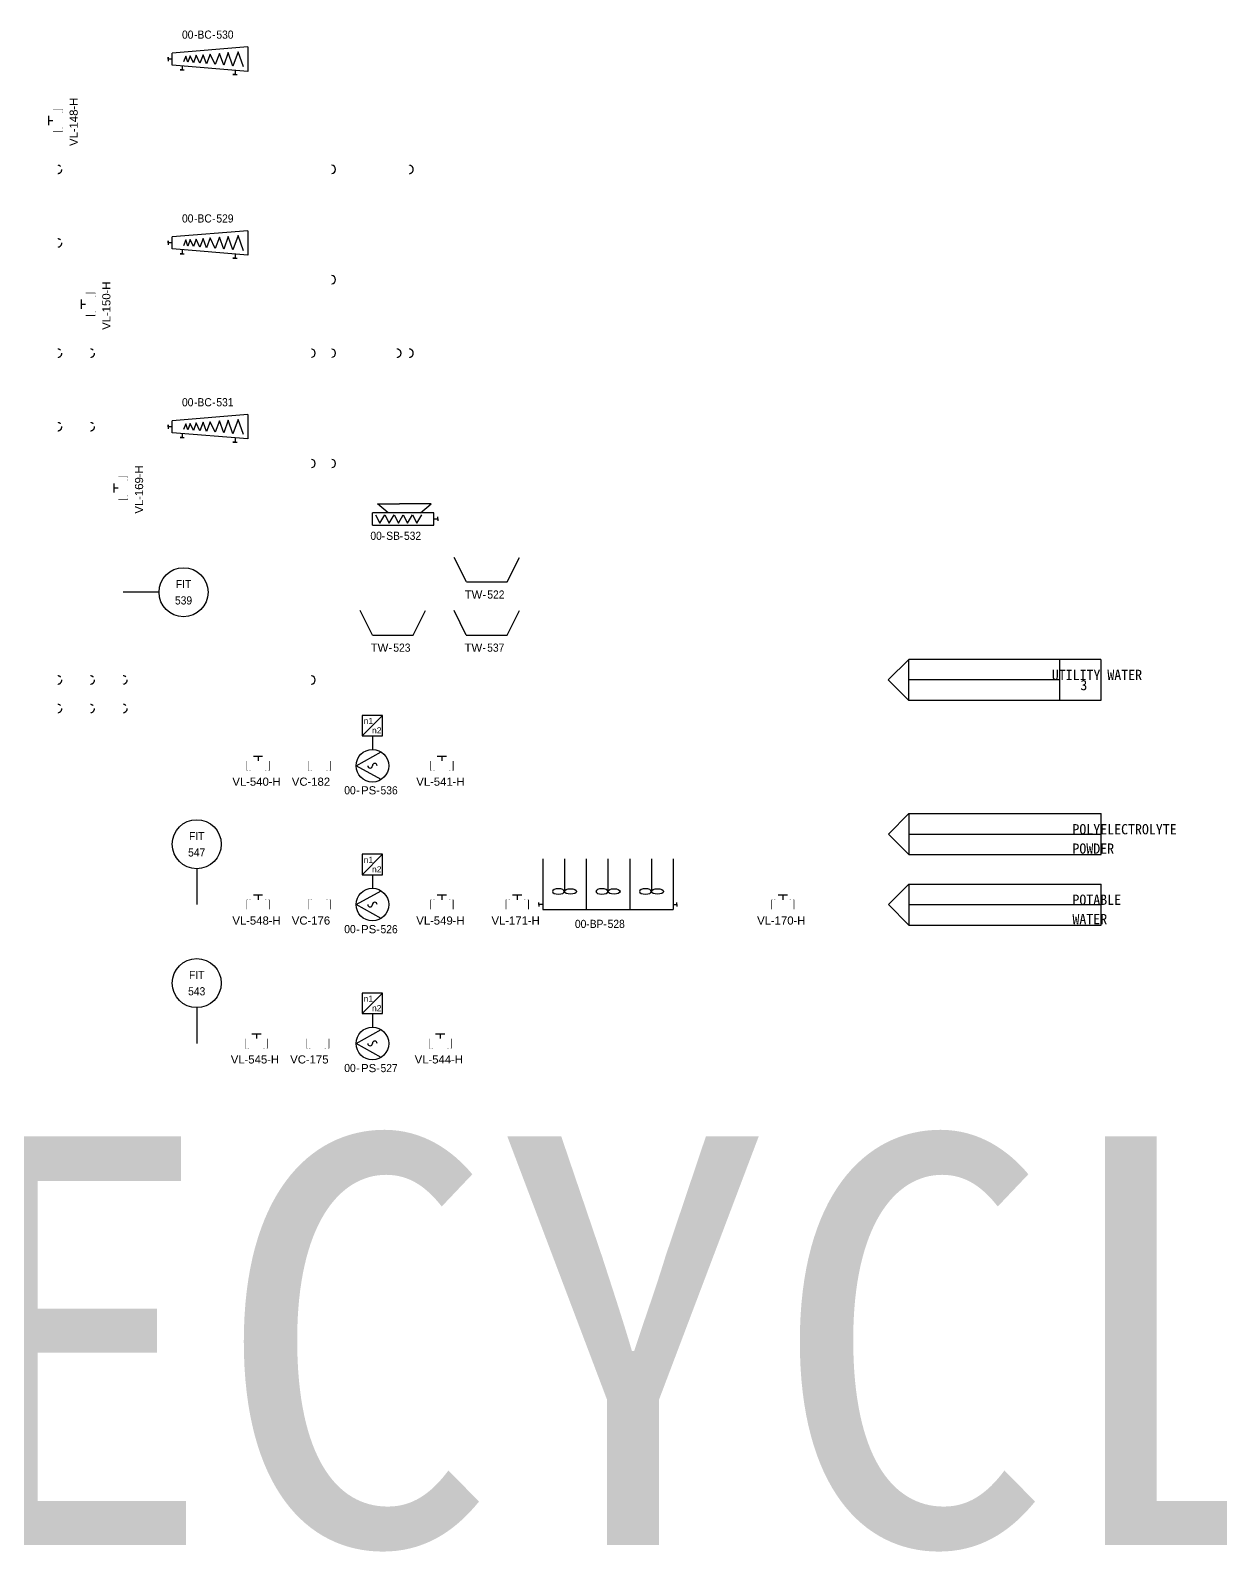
# Model space of a CAD drawing. Header units: millimetres. Extents: x 0 to 12089, y -479 to 374.
# Drawn here: x 7352.1 to 7643.3, y -320.4 to 52 of the extents above; entities that cross this region are included whole.
import ezdxf
from ezdxf.enums import TextEntityAlignment as Align

# ---------------------------------------------------------------- set-up
doc = ezdxf.new("R2018")
doc.units = ezdxf.units.MM
doc.header["$LTSCALE"] = 0.25
doc.set_wipeout_variables(frame=1)
doc.linetypes.add('ACAD_ISO05W100', pattern=[33, 24, -3, 0, -3, 0, -3])
doc.linetypes.add('HIDDEN', pattern=[9.525, 6.35, -3.175])
for name, color, linetype, lineweight, true_color in [('chemical', 4, 'HIDDEN', 25, 0x00ffff), ('equipment', 5, 'Continuous', 25, 0x0000ff), ('instrumentation', 7, 'Continuous', 25, 0xffffff), ('sludge', 7, 'ACAD_ISO05W100', 25, 0x261313), ('Text', 7, 'Continuous', 25, 0xffffff), ('unit', 1, 'Continuous', 25, 0xff0000), ('valve', 7, 'Continuous', 25, 0xffffff)]:
    doc.layers.add(name, color=color, linetype=linetype, lineweight=lineweight, true_color=true_color)
doc.layers.add('Leachate', color=63, linetype='Continuous', lineweight=25)
doc.styles.add('FlareSeparator$0$Organica', font='arial.ttf')
doc.styles.add('Organica', font='arial.ttf')
doc.styles.get("Standard").update_dxf_attribs({"font": 'arial.ttf'})
doc.styles.add('WasteContainer_Screeningcontainer_SB$0$Organica', font='arial.ttf')

# ---------------------------------------------------------------- blocks, each defined once
blk = doc.blocks.new('break')
blk.add_arc((0, 0), 1, 270, 90)
blk.add_wipeout([(-0.12, -0.11), (-0.12, -0.89), (0, -1), (0.12, -0.89), (0.12, -0.11), (0, 0)])
blk.add_wipeout([(-0.12, 0.11), (-0.12, 0.89), (0, 1), (0.12, 0.89), (0.12, 0.11), (0, 0)])
blk = doc.blocks.new('*U217')
at = {"color": 4, "lineweight": 25, "ltscale": 0.25}
blk.add_line((-6, 17), (-14.78, 17), dxfattribs=at)
at = {"color": 4}
blk.add_circle((0, 17), 6, dxfattribs=at)
at = {"style": 'Organica', "width": 0.9}
for tag, flags, p in [('SP_FLUID', 9, (31.18, 71.35)), ('SP_FLOW', 9, (31.18, 68.35)), ('AREA_CODE', 9, (31.18, 62.35)), ('EQUIP_TYPE', 9, (31.18, 65.35)), ('NOTE', 9, (31.18, 59.35)), ('NOTE_CHINESE', 9, (31.18, 56.35)), ('MODEL', 9, (31.18, 53.35)), ('MANUFACTURE', 9, (31.18, 50.35)), ('SPECIFICATION', 9, (31.18, 47.35)), ('DI', 9, (31.18, 44.35)), ('DO', 9, (31.18, 41.35)), ('AI', 9, (31.18, 38.35)), ('AO', 9, (31.18, 35.35)), ('PO', 9, (31.18, 29.35)), ('PB', 9, (31.18, 32.35)), ('PROCESSUNITAREA', 9, (31.18, 26.35)), ('TAG_ID', 8, (0, 19)), ('TAG', 8, (0, 15))]:
    blk.add_attdef(tag, text='', height=2, dxfattribs=dict(at, flags=flags)).set_placement(p, align=Align.MIDDLE_CENTER)
blk = doc.blocks.new('*U295')
at = {"color": 4, "lineweight": 25, "ltscale": 0.25}
blk.add_line((0, 11), (0, 2.22), dxfattribs=at)
at = {"color": 4}
blk.add_circle((0, 17), 6, dxfattribs=at)
at = {"style": 'Organica', "width": 0.9}
for tag, flags, p in [('SP_FLUID', 9, (31.18, 71.35)), ('SP_FLOW', 9, (31.18, 68.35)), ('AREA_CODE', 9, (31.18, 62.35)), ('EQUIP_TYPE', 9, (31.18, 65.35)), ('NOTE', 9, (31.18, 59.35)), ('NOTE_CHINESE', 9, (31.18, 56.35)), ('MODEL', 9, (31.18, 53.35)), ('MANUFACTURE', 9, (31.18, 50.35)), ('SPECIFICATION', 9, (31.18, 47.35)), ('DI', 9, (31.18, 44.35)), ('DO', 9, (31.18, 41.35)), ('AI', 9, (31.18, 38.35)), ('AO', 9, (31.18, 35.35)), ('PO', 9, (31.18, 29.35)), ('PB', 9, (31.18, 32.35)), ('PROCESSUNITAREA', 9, (31.18, 26.35)), ('TAG_ID', 8, (0, 19)), ('TAG', 8, (0, 15))]:
    blk.add_attdef(tag, text='', height=2, dxfattribs=dict(at, flags=flags)).set_placement(p, align=Align.MIDDLE_CENTER)
blk = doc.blocks.new('*U350')
at = {"style": 'Organica', "flags": 1}
for tag, p in [('WIDTH', (-11.4, 38.99)), ('LENGTH', (-11.4, 33.02)), ('HEIGHT', (-11.4, 36.04)), ('LIQUIDLEVEL', (-11.4, 29.93)), ('VOLUME', (-11.4, 26.97))]:
    blk.add_attdef(tag, text='', height=2, dxfattribs=at).set_placement(p, align=Align.MIDDLE_CENTER)
at = {"layer": 'Text', "lineweight": 30, "flags": 104}
blk.add_attdef('NAME1', text='', height=2.5, dxfattribs=at).set_placement((50.08, -3.71), align=Align.MIDDLE_CENTER)
blk = doc.blocks.new('*U355')
at = {"lineweight": 25, "ltscale": 0.25}
for p, q in [((0, 12.38), (0, 0)), ((5.32, 12.38), (5.32, 4.42)), ((10.64, 12.38), (10.64, 0)), ((15.96, 12.38), (15.96, 4.42)), ((21.28, 12.38), (21.28, 0)), ((26.6, 12.38), (26.6, 4.42)), ((31.92, 12.38), (31.92, 0)), ((-0.92, 1.19), (-0.92, 1.69)), ((0, 1.19), (-0.92, 1.19)), ((-0.92, 1.19), (-0.92, 0.69)), ((0, 0), (10.64, 0)), ((10.64, 0), (21.28, 0)), ((21.28, 0), (31.92, 0)), ((31.92, 1.19), (32.85, 1.19)), ((32.85, 1.19), (32.85, 1.69)), ((32.85, 1.19), (32.85, 0.69))]:
    blk.add_line(p, q, dxfattribs=at)
at = {"extrusion": (0, 0, -1)}
for centre in [(3.84, 4.42), (14.48, 4.42), (25.12, 4.42)]:
    blk.add_ellipse(centre, major_axis=(1.48, 0), ratio=0.454465, dxfattribs=at)
for centre in [(6.8, 4.42), (17.44, 4.42), (28.09, 4.42)]:
    blk.add_ellipse(centre, major_axis=(-1.48, 0), ratio=0.454465)
at = {"char_height": 2, "width": 5.3402, "attachment_point": 6, "line_spacing_factor": 0.9, "style": 'Organica'}
for insert in [(11.47, -3.53), (15.67, -3.53)]:
    blk.add_mtext('{\\W0.9;-}', dxfattribs=dict(at, insert=insert))
at = {"style": 'Organica', "flags": 1}
for tag, p in [('EQUIP_TYPE', (49.38, 78.27)), ('NOTE', (49.38, 75.27)), ('NOTE_CHINESE', (49.38, 72.27)), ('CONSUMED_POWER', (49.38, 69.27)), ('STB_DTY', (49.38, 66.27)), ('MATERIAL', (49.38, 63.17)), ('INSTALLED_POWER', (49.38, 59.96)), ('MODEL', (49.38, 56.85)), ('MANUFACTURE', (49.38, 53.74)), ('UNIT_FLOW', (50.02, 50.66)), ('SP_FLOW', (50.02, 47.66)), ('INSTALLATION', (50.45, 44.48)), ('RUNNINGHOURS', (50.24, 41.42)), ('DI', (50.24, 38.42)), ('DO', (50.24, 35.42)), ('PO', (50.24, 29.42)), ('PB', (50.24, 32.42)), ('PROCESSUNITAREA', (50.24, 25.95))]:
    blk.add_attdef(tag, text='', height=2, dxfattribs=at).set_placement(p, align=Align.MIDDLE_CENTER)
at = {"style": 'Organica', "width": 0.9}
for tag, p in [('AREA_CODE', (10.67, -3.53)), ('TAG_ID', (14.85, -3.53))]:
    blk.add_attdef(tag, text='', height=2, dxfattribs=at).set_placement(p, align=Align.MIDDLE_RIGHT)
at = {"style": 'Organica', "width": 0.9, "flags": 8}
blk.add_attdef('TAG', text='', height=2, dxfattribs=at).set_placement((17.98, -3.53), align=Align.MIDDLE_CENTER)
blk = doc.blocks.new('*U383')
at = {"lineweight": 25, "ltscale": 0.25}
for p, q in [((-3.4, -2.11), (0, 4)), ((0, 4), (3.4, -2.11)), ((7.31, 2.5), (7.31, -2.5)), ((12.31, 2.5), (7.31, 2.5)), ((7.31, 2.5), (12.31, -2.5)), ((12.31, -2.5), (12.31, 2.5)), ((7.31, 0), (4, 0)), ((7.31, -2.5), (12.31, -2.5))]:
    blk.add_line(p, q, dxfattribs=at)
blk.add_circle((0, 0), 4)
for centre, start, end in [((0, 0.57), 90, 270), ((0, -0.57), 270, 90)]:
    blk.add_arc(centre, 0.57, start, end)
at = {"style": 'Organica'}
for s, p in [('n1', (10.2, 2.16)), ('n2', (7.9, 0.11))]:
    blk.add_text(s, height=1.5, rotation=270, dxfattribs=at).set_placement(p)
at = {"char_height": 2, "width": 5.3402, "attachment_point": 6, "rotation": 270, "line_spacing_factor": 0.9, "style": 'Organica'}
for insert in [(-6.02, 3.13), (-6.02, -1.77)]:
    blk.add_mtext('{\\W0.9;-}', dxfattribs=dict(at, insert=insert))
at = {"style": 'Organica', "flags": 1}
for tag, p in [('PUMP_TYPE', (-13.95, 99.74)), ('NOTE', (-13.95, 96.74)), ('NOTE_CHINESE', (-13.95, 93.74)), ('MATERIAL_HOUSING', (-13.95, 90.64)), ('MATERIAL_IMPELLER', (-13.95, 87.64)), ('INSTALLED_POWER', (-13.95, 81.43)), ('CONSUMED_POWER', (-13.95, 78.43)), ('MODEL', (-13.95, 75.32)), ('MANUFACTURE', (-13.95, 72.21)), ('UNIT_CAPACITY', (-13.42, 69.06)), ('SP_CAPACITY', (-13.42, 66.16)), ('UNIT_HEAD', (-13.42, 63.06)), ('SP_HEAD', (-13.42, 60.06)), ('INSTALLATION', (-13.42, 56.95)), ('STB_DTY', (-13.42, 53.63)), ('RUNNINGHOURS', (-13.42, 50.63)), ('FC-MAN', (-13.85, 47.7)), ('HOSTNAME', (-12.95, 46.85)), ('FC-MOD', (-13.85, 44.6)), ('DI', (-13.85, 41.6)), ('DO', (-13.85, 38.6)), ('AO', (-13.85, 32.6)), ('AI', (-13.85, 35.6)), ('PB', (-13.85, 29.6)), ('PO', (-13.85, 26.6)), ('PROCESSUNITAREA', (-13.85, 23.6))]:
    blk.add_attdef(tag, text='', height=2, dxfattribs=at).set_placement(p, align=Align.MIDDLE_CENTER)
at = {"style": 'Organica', "width": 0.9}
blk.add_attdef('AREA_CODE', text='', height=2, rotation=270, dxfattribs=at).set_placement((-6, 4.1), align=Align.MIDDLE_RIGHT)
at = {"style": 'Organica'}
blk.add_attdef('TAG_ID', text='', height=2, rotation=270, dxfattribs=at).set_placement((-6.02, -0.93), align=Align.MIDDLE_RIGHT)
at = {"style": 'Organica', "width": 0.9, "flags": 8}
blk.add_attdef('TAG', text='', height=2, rotation=270, dxfattribs=at).set_placement((-6.02, -4.08), align=Align.MIDDLE_CENTER)
blk = doc.blocks.new('*U437')
at = {"lineweight": 25, "ltscale": 0.25}
for p, q in [((-3.4, -2.11), (0, 4)), ((0, 4), (3.4, -2.11)), ((7.31, 2.5), (7.31, -2.5)), ((12.31, 2.5), (7.31, 2.5)), ((7.31, 2.5), (12.31, -2.5)), ((12.31, -2.5), (12.31, 2.5)), ((7.31, 0), (4, 0)), ((7.31, -2.5), (12.31, -2.5))]:
    blk.add_line(p, q, dxfattribs=at)
blk.add_circle((0, 0), 4)
for centre, start, end in [((0, 0.57), 90, 270), ((0, -0.57), 270, 90)]:
    blk.add_arc(centre, 0.57, start, end)
at = {"style": 'Organica'}
for s, p in [('n1', (10.2, 2.16)), ('n2', (7.9, 0.11))]:
    blk.add_text(s, height=1.5, rotation=270, dxfattribs=at).set_placement(p)
at = {"char_height": 2, "width": 5.3402, "attachment_point": 6, "rotation": 270, "line_spacing_factor": 0.9, "style": 'Organica'}
for insert in [(-6.02, 3.13), (-6.02, -1.77)]:
    blk.add_mtext('{\\W0.9;-}', dxfattribs=dict(at, insert=insert))
at = {"style": 'Organica', "flags": 1}
for tag, p in [('PUMP_TYPE', (-13.95, 99.74)), ('NOTE', (-13.95, 96.74)), ('NOTE_CHINESE', (-13.95, 93.74)), ('MATERIAL_HOUSING', (-13.95, 90.64)), ('MATERIAL_IMPELLER', (-13.95, 87.64)), ('INSTALLED_POWER', (-13.95, 81.43)), ('CONSUMED_POWER', (-13.95, 78.43)), ('MODEL', (-13.95, 75.32)), ('MANUFACTURE', (-13.95, 72.21)), ('UNIT_CAPACITY', (-13.42, 69.06)), ('SP_CAPACITY', (-13.42, 66.16)), ('UNIT_HEAD', (-13.42, 63.06)), ('SP_HEAD', (-13.42, 60.06)), ('INSTALLATION', (-13.42, 56.95)), ('STB_DTY', (-13.42, 53.63)), ('RUNNINGHOURS', (-13.42, 50.63)), ('FC-MAN', (-13.85, 47.7)), ('HOSTNAME', (-12.95, 46.85)), ('FC-MOD', (-13.85, 44.6)), ('DI', (-13.85, 41.6)), ('DO', (-13.85, 38.6)), ('AO', (-13.85, 32.6)), ('AI', (-13.85, 35.6)), ('PB', (-13.85, 29.6)), ('PO', (-13.85, 26.6)), ('PROCESSUNITAREA', (-13.85, 23.6))]:
    blk.add_attdef(tag, text='', height=2, dxfattribs=at).set_placement(p, align=Align.MIDDLE_CENTER)
at = {"style": 'Organica', "width": 0.9}
blk.add_attdef('AREA_CODE', text='', height=2, rotation=270, dxfattribs=at).set_placement((-6, 4.1), align=Align.MIDDLE_RIGHT)
at = {"style": 'Organica'}
blk.add_attdef('TAG_ID', text='', height=2, rotation=270, dxfattribs=at).set_placement((-6.02, -0.93), align=Align.MIDDLE_RIGHT)
at = {"style": 'Organica', "width": 0.9, "flags": 8}
blk.add_attdef('TAG', text='', height=2, rotation=270, dxfattribs=at).set_placement((-6.02, -4.08), align=Align.MIDDLE_CENTER)
blk = doc.blocks.new('*U441')
at = {"lineweight": 25, "ltscale": 0.25}
for p, q in [((-3.4, -2.11), (0, 4)), ((0, 4), (3.4, -2.11)), ((7.31, 2.5), (7.31, -2.5)), ((12.31, 2.5), (7.31, 2.5)), ((7.31, 2.5), (12.31, -2.5)), ((12.31, -2.5), (12.31, 2.5)), ((7.31, 0), (4, 0)), ((7.31, -2.5), (12.31, -2.5))]:
    blk.add_line(p, q, dxfattribs=at)
blk.add_circle((0, 0), 4)
for centre, start, end in [((0, 0.57), 90, 270), ((0, -0.57), 270, 90)]:
    blk.add_arc(centre, 0.57, start, end)
at = {"style": 'Organica'}
for s, p in [('n1', (10.2, 2.16)), ('n2', (7.9, 0.11))]:
    blk.add_text(s, height=1.5, rotation=270, dxfattribs=at).set_placement(p)
at = {"char_height": 2, "width": 5.3402, "attachment_point": 6, "rotation": 270, "line_spacing_factor": 0.9, "style": 'Organica'}
for insert in [(-6.02, 3.13), (-6.02, -1.77)]:
    blk.add_mtext('{\\W0.9;-}', dxfattribs=dict(at, insert=insert))
at = {"style": 'Organica', "flags": 1}
for tag, p in [('PUMP_TYPE', (-13.95, 99.74)), ('NOTE', (-13.95, 96.74)), ('NOTE_CHINESE', (-13.95, 93.74)), ('MATERIAL_HOUSING', (-13.95, 90.64)), ('MATERIAL_IMPELLER', (-13.95, 87.64)), ('INSTALLED_POWER', (-13.95, 81.43)), ('CONSUMED_POWER', (-13.95, 78.43)), ('MODEL', (-13.95, 75.32)), ('MANUFACTURE', (-13.95, 72.21)), ('UNIT_CAPACITY', (-13.42, 69.06)), ('SP_CAPACITY', (-13.42, 66.16)), ('UNIT_HEAD', (-13.42, 63.06)), ('SP_HEAD', (-13.42, 60.06)), ('INSTALLATION', (-13.42, 56.95)), ('STB_DTY', (-13.42, 53.63)), ('RUNNINGHOURS', (-13.42, 50.63)), ('FC-MAN', (-13.85, 47.7)), ('HOSTNAME', (-12.95, 46.85)), ('FC-MOD', (-13.85, 44.6)), ('DI', (-13.85, 41.6)), ('DO', (-13.85, 38.6)), ('AO', (-13.85, 32.6)), ('AI', (-13.85, 35.6)), ('PB', (-13.85, 29.6)), ('PO', (-13.85, 26.6)), ('PROCESSUNITAREA', (-13.85, 23.6))]:
    blk.add_attdef(tag, text='', height=2, dxfattribs=at).set_placement(p, align=Align.MIDDLE_CENTER)
at = {"style": 'Organica', "width": 0.9}
blk.add_attdef('AREA_CODE', text='', height=2, rotation=270, dxfattribs=at).set_placement((-6, 4.1), align=Align.MIDDLE_RIGHT)
at = {"style": 'Organica'}
blk.add_attdef('TAG_ID', text='', height=2, rotation=270, dxfattribs=at).set_placement((-6.02, -0.93), align=Align.MIDDLE_RIGHT)
at = {"style": 'Organica', "width": 0.9, "flags": 8}
blk.add_attdef('TAG', text='', height=2, rotation=270, dxfattribs=at).set_placement((-6.02, -4.08), align=Align.MIDDLE_CENTER)
blk = doc.blocks.new('RefALPoly')
at = {"lineweight": 25, "ltscale": 0.25}
for p, q in [((5, 5), (0, 0)), ((5, 5), (52, 5)), ((5, 5), (5, -5)), ((52, -5), (52, 5)), ((5, -5), (0, 0)), ((5, 0), (52, 0)), ((5, -5), (52, -5))]:
    blk.add_line(p, q, dxfattribs=at)
at = {"layer": 'Text', "lineweight": 30, "flags": 104}
for tag, p in [('NAME1', (45, 2.44)), ('NAME2', (45, -2.3))]:
    blk.add_attdef(tag, text='', height=2.5, dxfattribs=at).set_placement(p, align=Align.MIDDLE_RIGHT)
blk = doc.blocks.new('RefALPotable')
at = {"lineweight": 25, "ltscale": 0.25}
for p, q in [((5, 5), (0, 0)), ((5, 5), (52, 5)), ((5, 5), (5, -5)), ((52, -5), (52, 5)), ((5, 0), (52, 0)), ((5, -5), (0, 0)), ((5, -5), (52, -5))]:
    blk.add_line(p, q, dxfattribs=at)
at = {"layer": 'Text', "lineweight": 30, "flags": 104}
for tag, p in [('NAME1', (45, 2.44)), ('NAME2', (45, -2.3))]:
    blk.add_attdef(tag, text='', height=2.5, dxfattribs=at).set_placement(p, align=Align.MIDDLE_RIGHT)
blk = doc.blocks.new('RefAL3UtilityWater')
at = {"lineweight": 25, "ltscale": 0.25}
for p, q in [((-47, 5), (-52, 0)), ((0, 5), (-47, 5)), ((-47, -5), (-47, 5)), ((-10, -5), (-10, 5)), ((0, 5), (0, -5)), ((-47, -5), (-52, 0)), ((-10, 0), (-47, 0)), ((0, -5), (-47, -5))]:
    blk.add_line(p, q, dxfattribs=at)
at = {"layer": 'Text', "lineweight": 30, "flags": 104}
blk.add_attdef('Name', text='', height=2.5, dxfattribs=at).set_placement((-12, 2.5), align=Align.MIDDLE_RIGHT)
blk.add_attdef('ID', text='', height=2.5, dxfattribs=at).set_placement((-5, 0), align=Align.MIDDLE_CENTER)
blk = doc.blocks.new('*U521')
at = {"lineweight": 25, "ltscale": 0.25}
for p, q in [((3.87, 3), (1.26, 5.2)), ((1.26, 5.2), (6.66, 5.2)), ((14.38, 5.2), (6.66, 5.2)), ((11.76, 3), (14.38, 5.2)), ((15, 3), (0, 3)), ((0, 0), (0, 3)), ((0, 0), (15, 0)), ((0.75, 2.5), (1.8, 0.5)), ((1.8, 0.5), (3.02, 2.5)), ((3.02, 2.5), (4.07, 0.5)), ((4.07, 0.5), (5.29, 2.5)), ((5.29, 2.5), (6.35, 0.5)), ((6.35, 0.5), (7.56, 2.5)), ((7.56, 2.5), (8.62, 0.5)), ((8.62, 0.5), (9.84, 2.5)), ((9.84, 2.5), (10.89, 0.5)), ((10.89, 0.5), (12.11, 2.5)), ((15, 0), (15, 3)), ((15, 1.5), (16, 1.5)), ((16, 1.5), (16, 2)), ((16, 1.5), (16, 1))]:
    blk.add_line(p, q, dxfattribs=at)
at = {"char_height": 2, "width": 5.3402, "attachment_point": 6, "line_spacing_factor": 0.9, "style": 'Organica'}
for insert in [(3.1, -2.64), (7.5, -2.64)]:
    blk.add_mtext('{\\W0.9;-}', dxfattribs=dict(at, insert=insert))
at = {"style": 'Organica', "flags": 1}
for tag, p in [('EQUIP_TYPE', (37.16, 79.54)), ('NOTE_CHINESE', (37.16, 73.54)), ('NOTE', (37.16, 76.54)), ('CONSUMED_POWER', (37.16, 70.54)), ('MATERIAL_SCREW_LINER', (37.16, 67.54)), ('MATERIAL_SCREW', (37.16, 64.54)), ('MATERIAL_CARPENTRY', (37.16, 61.44)), ('INSTALLED_POWER', (37.16, 58.23)), ('MODEL', (37.16, 55.12)), ('MANUFACTURE', (37.16, 52.01)), ('UNIT_FLOW', (37.09, 49)), ('SP_FLOW', (37.09, 46)), ('STB_DTY', (37.09, 43)), ('RUNNINGHOURS', (39.52, 39.32)), ('DI', (39.52, 36.32)), ('DO', (39.52, 33.32)), ('PB', (39.52, 30.32)), ('PO', (39.52, 27.32)), ('PROCESSUNITAREA', (39.52, 24.25))]:
    blk.add_attdef(tag, text='', height=2, dxfattribs=at).set_placement(p, align=Align.MIDDLE_CENTER)
at = {"style": 'Organica', "width": 0.9}
blk.add_attdef('AREA_CODE', text='', height=2, dxfattribs=at).set_placement((2.3, -2.64), align=Align.MIDDLE_RIGHT)
at = {"style": 'Organica', "width": 0.9, "flags": 8}
blk.add_attdef('TAG_ID', text='', height=2, dxfattribs=at).set_placement((6.74, -2.64), align=Align.MIDDLE_RIGHT)
blk.add_attdef('TAG', text='', height=2, dxfattribs=at).set_placement((9.81, -2.64), align=Align.MIDDLE_CENTER)
blk = doc.blocks.new('*U529')
at = {"lineweight": 25, "ltscale": 0.25}
for p, q in [((16.89, 6), (-1.6, 4.47)), ((-1.6, 1.53), (-1.6, 4.47)), ((1.71, 3.74), (1.15, 2.31)), ((2.22, 2.22), (1.71, 3.74)), ((2.82, 3.83), (2.22, 2.22)), ((3.59, 2.11), (2.82, 3.83)), ((4.29, 3.95), (3.59, 2.11)), ((5.16, 1.98), (4.29, 3.95)), ((5.95, 4.09), (5.16, 1.98)), ((6.81, 1.84), (5.95, 4.09)), ((7.72, 4.24), (6.81, 1.84)), ((8.88, 1.67), (7.72, 4.24)), ((9.95, 4.42), (8.88, 1.67)), ((11.01, 1.49), (9.95, 4.42)), ((12.1, 4.6), (11.01, 1.49)), ((13.27, 1.3), (12.1, 4.6)), ((14.53, 4.8), (13.27, 1.3)), ((15.87, 1.09), (14.53, 4.8)), ((16.89, 6), (16.89, 0)), ((-2.6, 3), (-2.6, 3.5)), ((-2.6, 3.5), (-2.6, 2.5)), ((-1.6, 3), (-2.6, 3)), ((16.89, 0), (-1.6, 1.53)), ((0.86, 0.36), (0.36, 0.36)), ((0.36, 0.36), (1.36, 0.36)), ((0.86, 1.36), (0.86, 0.36)), ((13.78, 0.26), (13.78, -0.74)), ((13.78, -0.74), (13.28, -0.74)), ((13.28, -0.74), (14.28, -0.74))]:
    blk.add_line(p, q, dxfattribs=at)
at = {"char_height": 2, "width": 5.3402, "attachment_point": 6, "line_spacing_factor": 0.9, "style": 'Organica'}
for insert in [(4.6, 9), (9, 9)]:
    blk.add_mtext('{\\W0.9;-}', dxfattribs=dict(at, insert=insert))
at = {"style": 'Organica', "flags": 1}
for tag, p in [('NOTE', (39.91, 100.8)), ('NOTE_CHINESE', (39.91, 97.8)), ('EQUIP_TYPE', (39.91, 94.8)), ('MATERIAL_FRAME', (39.91, 88.69)), ('STB_DTY', (39.91, 91.8)), ('MATERIAL_SCREW', (39.91, 85.69)), ('MATERIAL_BODY', (39.91, 82.69)), ('INSTALLED_POWER', (39.91, 79.49)), ('CONSUMED_POWER', (39.91, 76.49)), ('MANUFACTURE', (39.91, 70.27)), ('MODEL', (39.91, 73.38)), ('UNIT_OUTLET', (39.86, 66.56)), ('UNIT_INLET', (39.86, 63.67)), ('UNIT_FLOW', (39.86, 60.78)), ('SP_FLOW', (39.86, 57.78)), ('SP_OUTLET', (39.86, 51.56)), ('SP_INLET', (39.86, 54.67)), ('RUNNINGHOURS', (41.33, 48.65)), ('DI', (41.33, 45.65)), ('DO', (41.33, 42.65)), ('AO', (41.33, 36.65)), ('AI', (41.33, 39.65)), ('PB', (41.33, 33.65)), ('PO', (41.33, 30.65)), ('PROCESSUNITAREA', (41.33, 27.53))]:
    blk.add_attdef(tag, text='', height=2, dxfattribs=at).set_placement(p, align=Align.MIDDLE_CENTER)
at = {"style": 'Organica', "width": 0.9}
for tag, p in [('AREA_CODE', (3.6, 9)), ('TAG_ID', (8.08, 9))]:
    blk.add_attdef(tag, text='', height=2, dxfattribs=at).set_placement(p, align=Align.MIDDLE_RIGHT)
at = {"style": 'Organica', "width": 0.9, "flags": 8}
blk.add_attdef('TAG', text='', height=2, dxfattribs=at).set_placement((11.31, 9), align=Align.MIDDLE_CENTER)
blk = doc.blocks.new('*U536')
at = {"lineweight": 25, "ltscale": 0.25}
for p, q in [((0, 0), (-3, 6)), ((10, 0), (13, 6)), ((0, 0), (10, 0))]:
    blk.add_line(p, q, dxfattribs=at)
at = {"insert": (4.8, -3.09), "char_height": 2, "width": 5.3402, "attachment_point": 6, "line_spacing_factor": 0.9, "style": 'FlareSeparator$0$Organica'}
blk.add_mtext('{\\W0.9;-}', dxfattribs=at)
at = {"flags": 1}
for tag, style, p in [('NOTE', 'FlareSeparator$0$Organica', (32.34, 64.82)), ('STB_DTY', 'WasteContainer_Screeningcontainer_SB$0$Organica', (32.87, 61.29)), ('MODEL', 'WasteContainer_Screeningcontainer_SB$0$Organica', (32.87, 54.87)), ('MANUFACTURE', 'WasteContainer_Screeningcontainer_SB$0$Organica', (32.87, 51.77)), ('SP_VOLUME', 'WasteContainer_Screeningcontainer_SB$0$Organica', (32.95, 48.47)), ('EQUIP_TYPE', 'FlareSeparator$0$Organica', (33.98, 43.48)), ('NOTE_CHINESE', 'FlareSeparator$0$Organica', (33.98, 37.48)), ('STB_DTY', 'FlareSeparator$0$Organica', (33.98, 34.48)), ('MATERIAL_BODY', 'FlareSeparator$0$Organica', (33.98, 31.37)), ('MODEL', 'FlareSeparator$0$Organica', (33.98, 28.06)), ('MANUFACTURE', 'FlareSeparator$0$Organica', (33.98, 24.95)), ('SP_VOLUME', 'FlareSeparator$0$Organica', (34.06, 21.66)), ('UNIT_VOLUME', 'FlareSeparator$0$Organica', (34.06, 18.66))]:
    blk.add_attdef(tag, text='', height=2, dxfattribs=dict(at, style=style)).set_placement(p, align=Align.MIDDLE_CENTER)
at = {"style": 'FlareSeparator$0$Organica'}
blk.add_attdef('TAG_ID', text='', height=2, dxfattribs=at).set_placement((3.89, -3.09), align=Align.MIDDLE_RIGHT)
at = {"style": 'FlareSeparator$0$Organica', "width": 0.9, "flags": 8}
blk.add_attdef('TAG', text='', height=2, dxfattribs=at).set_placement((5.11, -3.09), align=Align.MIDDLE_LEFT)
blk = doc.blocks.new('*U556')
blk.add_hatch(color=256).paths.add_polyline_path([(-0.5, 0, 1), (0.5, 0, 1)])
at = {"lineweight": 25, "ltscale": 0.25}
for p, q in [((-2.67, 1.14), (-2.67, -1.14)), ((-1.9, -1.14), (-1.9, 1.14)), ((-0.46, 0.19), (-1.9, 0.76)), ((1.14, 2.29), (-1.14, 2.29)), ((0, 2.29), (0, 0)), ((0.46, 0.19), (1.9, 0.76)), ((1.9, -1.14), (1.9, 1.14)), ((2.67, 1.14), (2.67, -1.14)), ((-1.9, -0.76), (-0.46, -0.19)), ((1.9, -0.76), (0.46, -0.19))]:
    blk.add_line(p, q, dxfattribs=at)
blk.add_circle((0, 0), 0.5)
at = {"char_height": 2, "width": 5.3402, "style": 'Organica'}
for s, insert, attachment_point in [('-H', (2.6, -3.9), 4), ('-', (-1.98, -3.9), 6)]:
    blk.add_mtext(s, dxfattribs=dict(at, insert=insert, attachment_point=attachment_point))
at = {"style": 'Organica'}
for tag, flags, p in [('EQUIP_TYPE', 1, (-8.63, 62.54)), ('NOTE', 1, (-8.63, 59.54)), ('NOTE_CHINESE', 1, (-8.63, 56.54)), ('AREA_CODE', 1, (-8.63, 53.54)), ('DO', 1, (-8.63, 47.54)), ('DI', 1, (-8.63, 50.54)), ('AI', 1, (-8.63, 44.54)), ('AO', 1, (-8.63, 41.54)), ('PB', 1, (-8.63, 38.54)), ('SP_ACTUATED', 1, (-8.63, 32.54)), ('PO', 1, (-8.63, 35.54)), ('SIZE', 1, (-8.63, 23.54)), ('MATERIAL', 1, (-8.63, 19.54)), ('PRESSURE', 1, (-8.63, 15.54)), ('PROCESSUNITAREA', 1, (-8.63, 11.72)), ('TAG', 8, (0.33, -3.9))]:
    blk.add_attdef(tag, text='', height=2, dxfattribs=dict(at, flags=flags)).set_placement(p, align=Align.MIDDLE_CENTER)
blk.add_attdef('TAG_ID', text='', height=2, dxfattribs=at).set_placement((-2.86, -3.9), align=Align.MIDDLE_RIGHT)
blk.add_wipeout([(-2.67, 1.14), (2.67, 1.14), (2.67, -1.14), (-2.67, -1.14)])
blk = doc.blocks.new('*U566')
at = {"lineweight": 25, "ltscale": 0.25}
for p, q in [((-2.67, 1.14), (-2.67, -1.14)), ((-1.9, -1.14), (-1.9, 1.14)), ((1.9, 0.76), (-1.9, -0.76)), ((-1.9, -0.76), (-1.09, 0.17)), ((1.9, -1.14), (1.9, 1.14)), ((2.67, 1.14), (2.67, -1.14)), ((-1.9, -0.76), (-0.67, -0.87))]:
    blk.add_line(p, q, dxfattribs=at)
at = {"insert": (-1.98, -3.9), "char_height": 2, "width": 5.3402, "attachment_point": 6, "style": 'Organica'}
blk.add_mtext('-', dxfattribs=at)
at = {"style": 'Organica'}
for tag, flags, p in [('EQUIP_TYPE', 1, (-8.63, 62.54)), ('NOTE', 1, (-8.63, 59.54)), ('NOTE_CHINESE', 1, (-8.63, 56.54)), ('AREA_CODE', 1, (-8.63, 53.54)), ('DO', 1, (-8.63, 47.54)), ('DI', 1, (-8.63, 50.54)), ('AI', 1, (-8.63, 44.54)), ('AO', 1, (-8.63, 41.54)), ('PB', 1, (-8.63, 38.54)), ('SP_ACTUATED', 1, (-8.63, 32.54)), ('PO', 1, (-8.63, 35.54)), ('SIZE', 1, (-8.63, 23.54)), ('MATERIAL', 1, (-8.63, 19.54)), ('PRESSURE', 1, (-8.63, 15.54)), ('PROCESSUNITAREA', 1, (-8.63, 11.72)), ('TAG', 8, (0.33, -3.9))]:
    blk.add_attdef(tag, text='', height=2, dxfattribs=dict(at, flags=flags)).set_placement(p, align=Align.MIDDLE_CENTER)
blk.add_attdef('TAG_ID', text='', height=2, dxfattribs=at).set_placement((-2.86, -3.9), align=Align.MIDDLE_RIGHT)
blk.add_wipeout([(-2.67, 1.14), (2.67, 1.14), (2.67, -1.14), (-2.67, -1.14)])
blk = doc.blocks.new('*U605')
blk.add_hatch(color=256).paths.add_polyline_path([(-0.5, 0, 1), (0.5, 0, 1)])
at = {"lineweight": 25, "ltscale": 0.25}
for p, q in [((-2.67, 1.14), (-2.67, -1.14)), ((-1.9, -1.14), (-1.9, 1.14)), ((-0.46, 0.19), (-1.9, 0.76)), ((1.14, 2.29), (-1.14, 2.29)), ((0, 2.29), (0, 0)), ((0.46, 0.19), (1.9, 0.76)), ((1.9, -1.14), (1.9, 1.14)), ((2.67, 1.14), (2.67, -1.14)), ((-1.9, -0.76), (-0.46, -0.19)), ((1.9, -0.76), (0.46, -0.19))]:
    blk.add_line(p, q, dxfattribs=at)
blk.add_circle((0, 0), 0.5)
at = {"char_height": 2, "width": 5.3402, "style": 'Organica'}
for s, insert, attachment_point in [('-H', (2.6, -3.9), 4), ('-', (-1.98, -3.9), 6)]:
    blk.add_mtext(s, dxfattribs=dict(at, insert=insert, attachment_point=attachment_point))
at = {"style": 'Organica'}
for tag, flags, p in [('EQUIP_TYPE', 1, (-8.63, 62.54)), ('NOTE', 1, (-8.63, 59.54)), ('NOTE_CHINESE', 1, (-8.63, 56.54)), ('AREA_CODE', 1, (-8.63, 53.54)), ('DO', 1, (-8.63, 47.54)), ('DI', 1, (-8.63, 50.54)), ('AI', 1, (-8.63, 44.54)), ('AO', 1, (-8.63, 41.54)), ('PB', 1, (-8.63, 38.54)), ('SP_ACTUATED', 1, (-8.63, 32.54)), ('PO', 1, (-8.63, 35.54)), ('SIZE', 1, (-8.63, 23.54)), ('MATERIAL', 1, (-8.63, 19.54)), ('PRESSURE', 1, (-8.63, 15.54)), ('PROCESSUNITAREA', 1, (-8.63, 11.72)), ('TAG', 8, (0.33, -3.9))]:
    blk.add_attdef(tag, text='', height=2, dxfattribs=dict(at, flags=flags)).set_placement(p, align=Align.MIDDLE_CENTER)
blk.add_attdef('TAG_ID', text='', height=2, dxfattribs=at).set_placement((-2.86, -3.9), align=Align.MIDDLE_RIGHT)
blk.add_wipeout([(-2.67, 1.14), (2.67, 1.14), (2.67, -1.14), (-2.67, -1.14)])

msp = doc.modelspace()

# ---------------------------------------------------------------- block references
ref = msp.add_blockref('RefAL3UtilityWater', (7614, -107))
lines = msp.add_mtext('3', dxfattribs={"layer": 'Text', "insert": (7609, -107), "char_height": 2.5, "attachment_point": 1})
ref.add_attrib('ID', '', (7609, -107), dxfattribs={"flags": 104}).embed_mtext(lines)
lines = msp.add_mtext('UTILITY WATER', dxfattribs={"layer": 'Text', "insert": (7602, -104.5), "char_height": 2.5, "attachment_point": 1})
ref.add_attrib('Name', '', (7602, -104.5), dxfattribs={"flags": 104}).embed_mtext(lines)
ref = msp.add_blockref('RefALPoly', (7562.06, -144.73))
lines = msp.add_mtext('POWDER', dxfattribs={"layer": 'Text', "insert": (7607.06, -147.03), "char_height": 2.5, "attachment_point": 1})
ref.add_attrib('NAME2', '', (7607.06, -147.03), dxfattribs={"flags": 104}).embed_mtext(lines)
lines = msp.add_mtext('POLYELECTROLYTE', dxfattribs={"layer": 'Text', "insert": (7607.06, -142.29), "char_height": 2.5, "attachment_point": 1})
ref.add_attrib('NAME1', '', (7607.06, -142.29), dxfattribs={"flags": 104}).embed_mtext(lines)
ref = msp.add_blockref('RefALPotable', (7562.06, -162))
lines = msp.add_mtext('WATER', dxfattribs={"layer": 'Text', "insert": (7607.06, -164.3), "char_height": 2.5, "attachment_point": 1})
ref.add_attrib('NAME2', '', (7607.06, -164.3), dxfattribs={"flags": 104}).embed_mtext(lines)
lines = msp.add_mtext('POTABLE', dxfattribs={"layer": 'Text', "insert": (7607.06, -159.56), "char_height": 2.5, "attachment_point": 1})
ref.add_attrib('NAME1', '', (7607.06, -159.56), dxfattribs={"flags": 104}).embed_mtext(lines)
at = {"layer": 'chemical'}
for p in [(7358.78, 18), (7358.78, 0), (7358.78, -27), (7366.78, -27), (7358.78, -45), (7366.78, -45), (7358.78, -107), (7366.78, -107), (7374.78, -106.99), (7358.78, -114), (7366.77, -114.01), (7374.78, -113.99)]:
    msp.add_blockref('break', p, dxfattribs=at)
at = {"layer": 'equipment'}
ref = msp.add_blockref('*U529', (7388.38, 42), dxfattribs=at)
ref.add_attrib('TAG', '530', dxfattribs={"layer": '0', "height": 2, "style": 'Organica', "width": 0.9}).set_placement((7399.69, 51), align=Align.MIDDLE_CENTER)
ref.add_attrib('AREA_CODE', '00', dxfattribs={"layer": '0', "height": 2, "style": 'Organica', "width": 0.9}).set_placement((7391.98, 51), align=Align.MIDDLE_RIGHT)
ref.add_attrib('TAG_ID', 'BC', dxfattribs={"layer": '0', "height": 2, "style": 'Organica', "width": 0.9}).set_placement((7396.46, 51), align=Align.MIDDLE_RIGHT)
ref = msp.add_blockref('*U529', (7388.38, -3), dxfattribs=at)
ref.add_attrib('TAG', '529', dxfattribs={"layer": '0', "height": 2, "style": 'Organica', "width": 0.9}).set_placement((7399.69, 6), align=Align.MIDDLE_CENTER)
ref.add_attrib('AREA_CODE', '00', dxfattribs={"layer": '0', "height": 2, "style": 'Organica', "width": 0.9}).set_placement((7391.98, 6), align=Align.MIDDLE_RIGHT)
ref.add_attrib('TAG_ID', 'BC', dxfattribs={"layer": '0', "height": 2, "style": 'Organica', "width": 0.9}).set_placement((7396.46, 6), align=Align.MIDDLE_RIGHT)
ref = msp.add_blockref('*U529', (7388.38, -48), dxfattribs=at)
ref.add_attrib('TAG', '531', dxfattribs={"layer": '0', "height": 2, "style": 'Organica', "width": 0.9}).set_placement((7399.69, -39), align=Align.MIDDLE_CENTER)
ref.add_attrib('AREA_CODE', '00', dxfattribs={"layer": '0', "height": 2, "style": 'Organica', "width": 0.9}).set_placement((7391.98, -39), align=Align.MIDDLE_RIGHT)
ref.add_attrib('TAG_ID', 'BC', dxfattribs={"layer": '0', "height": 2, "style": 'Organica', "width": 0.9}).set_placement((7396.46, -39), align=Align.MIDDLE_RIGHT)
ref = msp.add_blockref('*U521', (7435.78, -69.07), dxfattribs=at)
ref.add_attrib('TAG', '532', dxfattribs={"layer": '0', "height": 2, "style": 'Organica', "width": 0.9}).set_placement((7445.59, -71.7), align=Align.MIDDLE_CENTER)
ref.add_attrib('AREA_CODE', '00', dxfattribs={"layer": '0', "height": 2, "style": 'Organica', "width": 0.9}).set_placement((7438.08, -71.7), align=Align.MIDDLE_RIGHT)
ref.add_attrib('TAG_ID', 'SB', dxfattribs={"layer": '0', "height": 2, "style": 'Organica', "width": 0.9}).set_placement((7442.51, -71.7), align=Align.MIDDLE_RIGHT)
ref = msp.add_blockref('*U521', (7435.78, -69.07), dxfattribs=at)
ref.add_attrib('TAG', '532', dxfattribs={"layer": '0', "height": 2, "style": 'Organica', "width": 0.9}).set_placement((7445.59, -71.7), align=Align.MIDDLE_CENTER)
ref.add_attrib('AREA_CODE', '00', dxfattribs={"layer": '0', "height": 2, "style": 'Organica', "width": 0.9}).set_placement((7438.08, -71.7), align=Align.MIDDLE_RIGHT)
ref.add_attrib('TAG_ID', 'SB', dxfattribs={"layer": '0', "height": 2, "style": 'Organica', "width": 0.9}).set_placement((7442.51, -71.7), align=Align.MIDDLE_RIGHT)
ref = msp.add_blockref('*U536', (7458.78, -83), dxfattribs=at)
ref.add_attrib('TAG', '522', dxfattribs={"layer": '0', "height": 2, "style": 'FlareSeparator$0$Organica', "width": 0.9}).set_placement((7463.89, -86.09), align=Align.MIDDLE_LEFT)
ref.add_attrib('TAG_ID', 'TW', dxfattribs={"layer": '0', "height": 2, "style": 'FlareSeparator$0$Organica'}).set_placement((7462.67, -86.09), align=Align.MIDDLE_RIGHT)
ref = msp.add_blockref('*U536', (7435.78, -96), dxfattribs=at)
ref.add_attrib('TAG', '523', dxfattribs={"layer": '0', "height": 2, "style": 'FlareSeparator$0$Organica', "width": 0.9}).set_placement((7440.89, -99.09), align=Align.MIDDLE_LEFT)
ref.add_attrib('TAG_ID', 'TW', dxfattribs={"layer": '0', "height": 2, "style": 'FlareSeparator$0$Organica'}).set_placement((7439.67, -99.09), align=Align.MIDDLE_RIGHT)
ref = msp.add_blockref('*U536', (7458.75, -96), dxfattribs=at)
ref.add_attrib('TAG', '537', dxfattribs={"layer": '0', "height": 2, "style": 'FlareSeparator$0$Organica', "width": 0.9}).set_placement((7463.86, -99.09), align=Align.MIDDLE_LEFT)
ref.add_attrib('TAG_ID', 'TW', dxfattribs={"layer": '0', "height": 2, "style": 'FlareSeparator$0$Organica'}).set_placement((7462.65, -99.09), align=Align.MIDDLE_RIGHT)
ref = msp.add_blockref('*U383', (7435.78, -128), dxfattribs=dict(at, rotation=90))
ref.add_attrib('TAG', '536', dxfattribs={"layer": '0', "height": 2, "style": 'Organica', "width": 0.9}).set_placement((7439.86, -134.02), align=Align.MIDDLE_CENTER)
ref.add_attrib('AREA_CODE', '00', dxfattribs={"layer": '0', "height": 2, "style": 'Organica', "width": 0.9}).set_placement((7431.68, -134), align=Align.MIDDLE_RIGHT)
ref.add_attrib('TAG_ID', 'PS', dxfattribs={"layer": '0', "height": 2, "style": 'Organica'}).set_placement((7436.71, -134.02), align=Align.MIDDLE_RIGHT)
ref = msp.add_blockref('*U437', (7435.78, -162), dxfattribs=dict(at, rotation=90))
ref.add_attrib('TAG', '526', dxfattribs={"layer": '0', "height": 2, "style": 'Organica', "width": 0.9}).set_placement((7439.86, -168.02), align=Align.MIDDLE_CENTER)
ref.add_attrib('AREA_CODE', '00', dxfattribs={"layer": '0', "height": 2, "style": 'Organica', "width": 0.9}).set_placement((7431.68, -168), align=Align.MIDDLE_RIGHT)
ref.add_attrib('TAG_ID', 'PS', dxfattribs={"layer": '0', "height": 2, "style": 'Organica'}).set_placement((7436.71, -168.02), align=Align.MIDDLE_RIGHT)
ref = msp.add_blockref('*U355', (7477.45, -163.19), dxfattribs=at)
ref.add_attrib('TAG', '528', dxfattribs={"layer": '0', "height": 2, "style": 'Organica', "width": 0.9}).set_placement((7495.43, -166.72), align=Align.MIDDLE_CENTER)
ref.add_attrib('AREA_CODE', '00', dxfattribs={"layer": '0', "height": 2, "style": 'Organica', "width": 0.9}).set_placement((7488.12, -166.72), align=Align.MIDDLE_RIGHT)
ref.add_attrib('TAG_ID', 'BP', dxfattribs={"layer": '0', "height": 2, "style": 'Organica', "width": 0.9}).set_placement((7492.3, -166.72), align=Align.MIDDLE_RIGHT)
ref = msp.add_blockref('*U441', (7435.78, -196), dxfattribs=dict(at, rotation=90))
ref.add_attrib('TAG', '527', dxfattribs={"layer": '0', "height": 2, "style": 'Organica', "width": 0.9}).set_placement((7439.86, -202.02), align=Align.MIDDLE_CENTER)
ref.add_attrib('AREA_CODE', '00', dxfattribs={"layer": '0', "height": 2, "style": 'Organica', "width": 0.9}).set_placement((7431.68, -202), align=Align.MIDDLE_RIGHT)
ref.add_attrib('TAG_ID', 'PS', dxfattribs={"layer": '0', "height": 2, "style": 'Organica'}).set_placement((7436.71, -202.02), align=Align.MIDDLE_RIGHT)
at = {"layer": 'instrumentation'}
ref = msp.add_blockref('*U217', (7389.56, -102.52), dxfattribs=at)
ref.add_attrib('TAG', '539', dxfattribs={"layer": '0', "height": 2, "style": 'Organica', "width": 0.9}).set_placement((7389.56, -87.52), align=Align.MIDDLE_CENTER)
ref.add_attrib('TAG_ID', 'FIT', dxfattribs={"layer": '0', "height": 2, "style": 'Organica', "width": 0.9}).set_placement((7389.56, -83.52), align=Align.MIDDLE_CENTER)
ref = msp.add_blockref('*U295', (7392.78, -164.22), dxfattribs=at)
ref.add_attrib('TAG', '547', dxfattribs={"layer": '0', "height": 2, "style": 'Organica', "width": 0.9}).set_placement((7392.78, -149.22), align=Align.MIDDLE_CENTER)
ref.add_attrib('TAG_ID', 'FIT', dxfattribs={"layer": '0', "height": 2, "style": 'Organica', "width": 0.9}).set_placement((7392.78, -145.22), align=Align.MIDDLE_CENTER)
ref = msp.add_blockref('*U295', (7392.78, -198.22), dxfattribs=at)
ref.add_attrib('TAG', '543', dxfattribs={"layer": '0', "height": 2, "style": 'Organica', "width": 0.9}).set_placement((7392.78, -183.22), align=Align.MIDDLE_CENTER)
ref.add_attrib('TAG_ID', 'FIT', dxfattribs={"layer": '0', "height": 2, "style": 'Organica', "width": 0.9}).set_placement((7392.78, -179.22), align=Align.MIDDLE_CENTER)
at = {"layer": 'Leachate'}
for p in [(7425.78, 18), (7425.78, -9), (7420.78, -27), (7425.78, -27), (7420.78, -54), (7425.78, -54), (7420.78, -107)]:
    msp.add_blockref('break', p, dxfattribs=at)
at = {"layer": 'sludge'}
for p in [(7444.78, 18), (7441.78, -27), (7444.78, -27)]:
    msp.add_blockref('break', p, dxfattribs=at)
at = {"layer": 'unit'}
ref = msp.add_blockref('*U350', (7211.37, -215.05), dxfattribs=at)
lines = msp.add_mtext('RECYCLE FLOW COLLECTION CHAMBER', dxfattribs={"layer": 'Text', "insert": (7261.45, -218.77), "char_height": 100, "attachment_point": 1})
ref.add_attrib('NAME1', '', (7261.45, -218.77), dxfattribs={"flags": 104}).embed_mtext(lines)
at = {"layer": 'valve'}
ref = msp.add_blockref('*U556', (7358.78, 30), dxfattribs=dict(at, rotation=90))
ref.add_attrib('TAG', '148', dxfattribs={"layer": '0', "height": 2, "rotation": 90, "style": 'Organica'}).set_placement((7362.67, 30.33), align=Align.MIDDLE_CENTER)
ref.add_attrib('TAG_ID', 'VL', dxfattribs={"layer": '0', "height": 2, "rotation": 90, "style": 'Organica'}).set_placement((7362.67, 27.14), align=Align.MIDDLE_RIGHT)
ref = msp.add_blockref('*U556', (7366.78, -15), dxfattribs=dict(at, rotation=90))
ref.add_attrib('TAG', '150', dxfattribs={"layer": '0', "height": 2, "rotation": 90, "style": 'Organica'}).set_placement((7370.67, -14.67), align=Align.MIDDLE_CENTER)
ref.add_attrib('TAG_ID', 'VL', dxfattribs={"layer": '0', "height": 2, "rotation": 90, "style": 'Organica'}).set_placement((7370.67, -17.86), align=Align.MIDDLE_RIGHT)
ref = msp.add_blockref('*U556', (7374.78, -60), dxfattribs=dict(at, rotation=90))
ref.add_attrib('TAG', '169', dxfattribs={"layer": '0', "height": 2, "rotation": 90, "style": 'Organica'}).set_placement((7378.67, -59.67), align=Align.MIDDLE_CENTER)
ref.add_attrib('TAG_ID', 'VL', dxfattribs={"layer": '0', "height": 2, "rotation": 90, "style": 'Organica'}).set_placement((7378.67, -62.86), align=Align.MIDDLE_RIGHT)
ref = msp.add_blockref('*U605', (7407.78, -128), dxfattribs=at)
ref.add_attrib('TAG', '540', dxfattribs={"layer": '0', "height": 2, "style": 'Organica'}).set_placement((7408.11, -131.9), align=Align.MIDDLE_CENTER)
ref.add_attrib('TAG_ID', 'VL', dxfattribs={"layer": '0', "height": 2, "style": 'Organica'}).set_placement((7404.92, -131.9), align=Align.MIDDLE_RIGHT)
ref = msp.add_blockref('*U605', (7452.78, -128), dxfattribs=at)
ref.add_attrib('TAG', '541', dxfattribs={"layer": '0', "height": 2, "style": 'Organica'}).set_placement((7453.11, -131.9), align=Align.MIDDLE_CENTER)
ref.add_attrib('TAG_ID', 'VL', dxfattribs={"layer": '0', "height": 2, "style": 'Organica'}).set_placement((7449.92, -131.9), align=Align.MIDDLE_RIGHT)
ref = msp.add_blockref('*U566', (7422.78, -128), dxfattribs=at)
ref.add_attrib('TAG', '182', dxfattribs={"layer": '0', "height": 2, "style": 'Organica'}).set_placement((7423.11, -131.9), align=Align.MIDDLE_CENTER)
ref.add_attrib('TAG_ID', 'VC', dxfattribs={"layer": '0', "height": 2, "style": 'Organica'}).set_placement((7419.92, -131.9), align=Align.MIDDLE_RIGHT)
ref = msp.add_blockref('*U605', (7407.78, -162), dxfattribs=at)
ref.add_attrib('TAG', '548', dxfattribs={"layer": '0', "height": 2, "style": 'Organica'}).set_placement((7408.11, -165.9), align=Align.MIDDLE_CENTER)
ref.add_attrib('TAG_ID', 'VL', dxfattribs={"layer": '0', "height": 2, "style": 'Organica'}).set_placement((7404.92, -165.9), align=Align.MIDDLE_RIGHT)
ref = msp.add_blockref('*U605', (7452.78, -162), dxfattribs=at)
ref.add_attrib('TAG', '549', dxfattribs={"layer": '0', "height": 2, "style": 'Organica'}).set_placement((7453.11, -165.9), align=Align.MIDDLE_CENTER)
ref.add_attrib('TAG_ID', 'VL', dxfattribs={"layer": '0', "height": 2, "style": 'Organica'}).set_placement((7449.92, -165.9), align=Align.MIDDLE_RIGHT)
ref = msp.add_blockref('*U556', (7536.18, -162), dxfattribs=at)
ref.add_attrib('TAG', '170', dxfattribs={"layer": '0', "height": 2, "style": 'Organica'}).set_placement((7536.51, -165.9), align=Align.MIDDLE_CENTER)
ref.add_attrib('TAG_ID', 'VL', dxfattribs={"layer": '0', "height": 2, "style": 'Organica'}).set_placement((7533.32, -165.9), align=Align.MIDDLE_RIGHT)
ref = msp.add_blockref('*U566', (7422.78, -162), dxfattribs=at)
ref.add_attrib('TAG', '176', dxfattribs={"layer": '0', "height": 2, "style": 'Organica'}).set_placement((7423.11, -165.9), align=Align.MIDDLE_CENTER)
ref.add_attrib('TAG_ID', 'VC', dxfattribs={"layer": '0', "height": 2, "style": 'Organica'}).set_placement((7419.92, -165.9), align=Align.MIDDLE_RIGHT)

# ---------------------------------------------------------------- next in the draw order: block references
ref = msp.add_blockref('*U556', (7471.18, -162), dxfattribs=at)
ref.add_attrib('TAG', '171', dxfattribs={"layer": '0', "height": 2, "style": 'Organica'}).set_placement((7471.51, -165.9), align=Align.MIDDLE_CENTER)
ref.add_attrib('TAG_ID', 'VL', dxfattribs={"layer": '0', "height": 2, "style": 'Organica'}).set_placement((7468.32, -165.9), align=Align.MIDDLE_RIGHT)
ref = msp.add_blockref('*U605', (7407.39, -196), dxfattribs=at)
ref.add_attrib('TAG', '545', dxfattribs={"layer": '0', "height": 2, "style": 'Organica'}).set_placement((7407.72, -199.9), align=Align.MIDDLE_CENTER)
ref.add_attrib('TAG_ID', 'VL', dxfattribs={"layer": '0', "height": 2, "style": 'Organica'}).set_placement((7404.53, -199.9), align=Align.MIDDLE_RIGHT)
ref = msp.add_blockref('*U566', (7422.39, -196), dxfattribs=at)
ref.add_attrib('TAG', '175', dxfattribs={"layer": '0', "height": 2, "style": 'Organica'}).set_placement((7422.72, -199.9), align=Align.MIDDLE_CENTER)
ref.add_attrib('TAG_ID', 'VC', dxfattribs={"layer": '0', "height": 2, "style": 'Organica'}).set_placement((7419.53, -199.9), align=Align.MIDDLE_RIGHT)
ref = msp.add_blockref('*U605', (7452.39, -196), dxfattribs=at)
ref.add_attrib('TAG', '544', dxfattribs={"layer": '0', "height": 2, "style": 'Organica'}).set_placement((7452.72, -199.9), align=Align.MIDDLE_CENTER)
ref.add_attrib('TAG_ID', 'VL', dxfattribs={"layer": '0', "height": 2, "style": 'Organica'}).set_placement((7449.53, -199.9), align=Align.MIDDLE_RIGHT)

doc.saveas('drawing.dxf')
